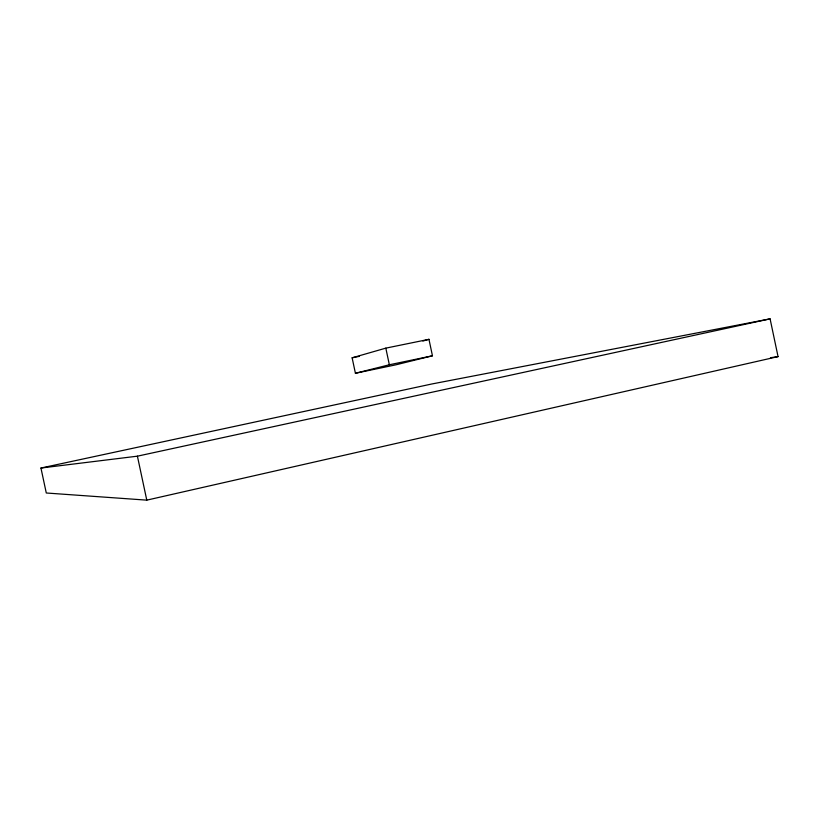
<?xml version="1.0" encoding="UTF-8"?>
<svg xmlns="http://www.w3.org/2000/svg" width="819" height="819" viewBox="0 0 819 819"><rect width="100%" height="100%" fill="white"/><g stroke="black" fill="none" stroke-linecap="round" stroke-linejoin="round"><path stroke-width="1.23" d="M352.129 357.811L385.821 348.136L428.961 339.322L432.452 355.794L395.782 364.844L355.415 373.269L352.129 357.811L359.48 356.316M422.891 341.032L428.961 339.322M355.415 373.269L389.353 364.772L432.452 355.794M146.785 500.143L778.05 356.613L770.095 318.857L431.818 383.988L40.95 468.038L46.284 492.997L146.785 500.143L137.408 456.173L40.95 468.038M137.408 456.173L770.095 318.857M770.464 357.729L778.05 356.613M385.821 348.136L389.353 364.772"/></g></svg>
